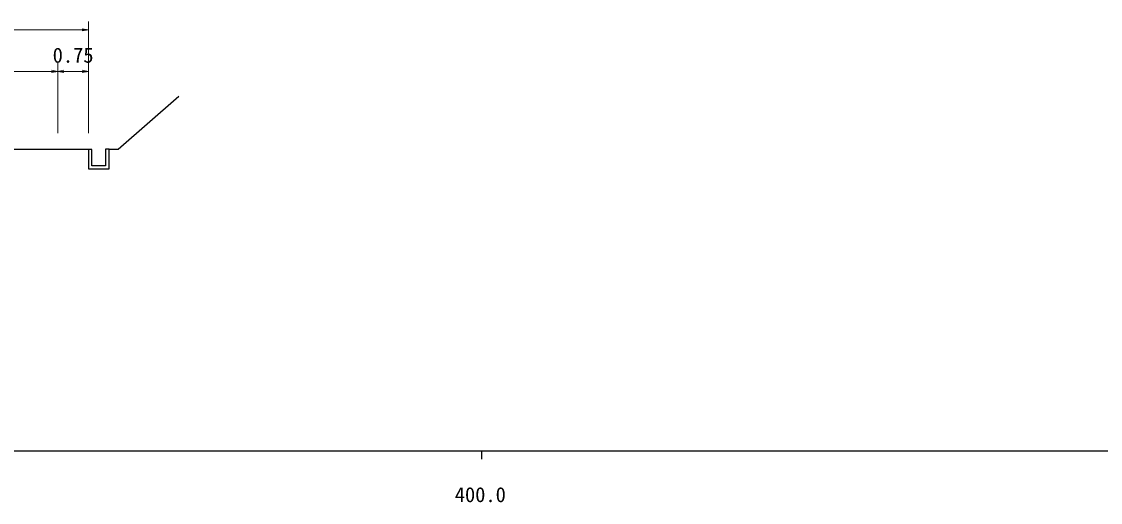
# Model space of a CAD drawing. Units: millimetres on the paper, enlarged 1000 times, with parts at other scales. Extents: x 40000 to 680000, y 20000 to 380000.
# Drawn here: x 411874 to 543506, y 198715 to 257303 of the extents above; entities that cross this region are included whole.
import ezdxf
from ezdxf.enums import TextEntityAlignment as Align

# ---------------------------------------------------------------- set-up
doc = ezdxf.new("R2010")
doc.units = ezdxf.units.MM
doc.header["$LTSCALE"] = 1000
for name, color, linetype, lineweight in [('M-BGD', 7, 'Continuous', 25), ('M-STR-HTXT', 7, 'Continuous', 13), ('M-TTL-BAND', 7, 'Continuous', 25)]:
    doc.layers.add(name, color=color, linetype=linetype, lineweight=lineweight)
doc.styles.add('ＭＳ ゴシック', font='')
doc.styles.get('ＭＳ ゴシック').set_extended_font_data('MS Gothic')

# ---------------------------------------------------------------- blocks, each defined once
blk = doc.blocks.new('open_arrow')
at = {"color": 0, "linetype": 'Continuous', "lineweight": -2}
blk.add_lwpolyline([(7.5, 1.25), (0, 0), (7.5, -1.25)], dxfattribs=at)

msp = doc.modelspace()

# ---------------------------------------------------------------- linework, layer by layer
at = {"layer": 'M-BGD'}
for p, q in [((423665, 241762), (431080, 248215)), ((420034, 241725), (420034, 239355)), ((422558, 241762), (423665, 241762))]:
    msp.add_line(p, q, dxfattribs=at)
for points in [[(420436, 241725), (416284, 241725), (398784, 241725), (395034, 241725)], [(420034, 239355), (422558, 239355), (422558, 241762), (422114, 241762), (422114, 239738), (420436, 239738), (420436, 241725)]]:
    msp.add_lwpolyline(points, dxfattribs=at)
at = {"layer": 'M-STR-HTXT'}
for p, q in [((420034, 243725), (420034, 257303)), ((395034, 256303), (420034, 256303)), ((416284, 243725), (416284, 252242)), ((416284, 251242), (398784, 251242)), ((420034, 251242), (416284, 251242))]:
    msp.add_line(p, q, dxfattribs=at)
at = {"layer": 'M-TTL-BAND'}
for p, q in [((40000, 205000), (579000, 205000)), ((468000, 205000), (468000, 204000))]:
    msp.add_line(p, q, dxfattribs=at)

# ---------------------------------------------------------------- block references
at = {"layer": 'M-STR-HTXT', "xscale": 100, "yscale": 100, "rotation": 180}
for p in [(420034, 256303), (416284, 251242), (420034, 251242)]:
    msp.add_blockref('open_arrow', p, dxfattribs=at)
at = {"layer": 'M-STR-HTXT', "xscale": 100, "yscale": 100}
msp.add_blockref('open_arrow', (416284, 251242), dxfattribs=at)

# ---------------------------------------------------------------- texts
at = {"layer": 'M-STR-HTXT', "style": 'ＭＳ ゴシック'}
msp.add_text('0.75', height=1833, dxfattribs=at).set_placement((418159, 251742), align=Align.BOTTOM_CENTER)
at = {"layer": 'M-TTL-BAND', "style": 'ＭＳ ゴシック'}
msp.add_text('400.0', height=1833, dxfattribs=at).set_placement((467844, 198195), align=Align.BOTTOM_CENTER)

doc.saveas('drawing.dxf')
